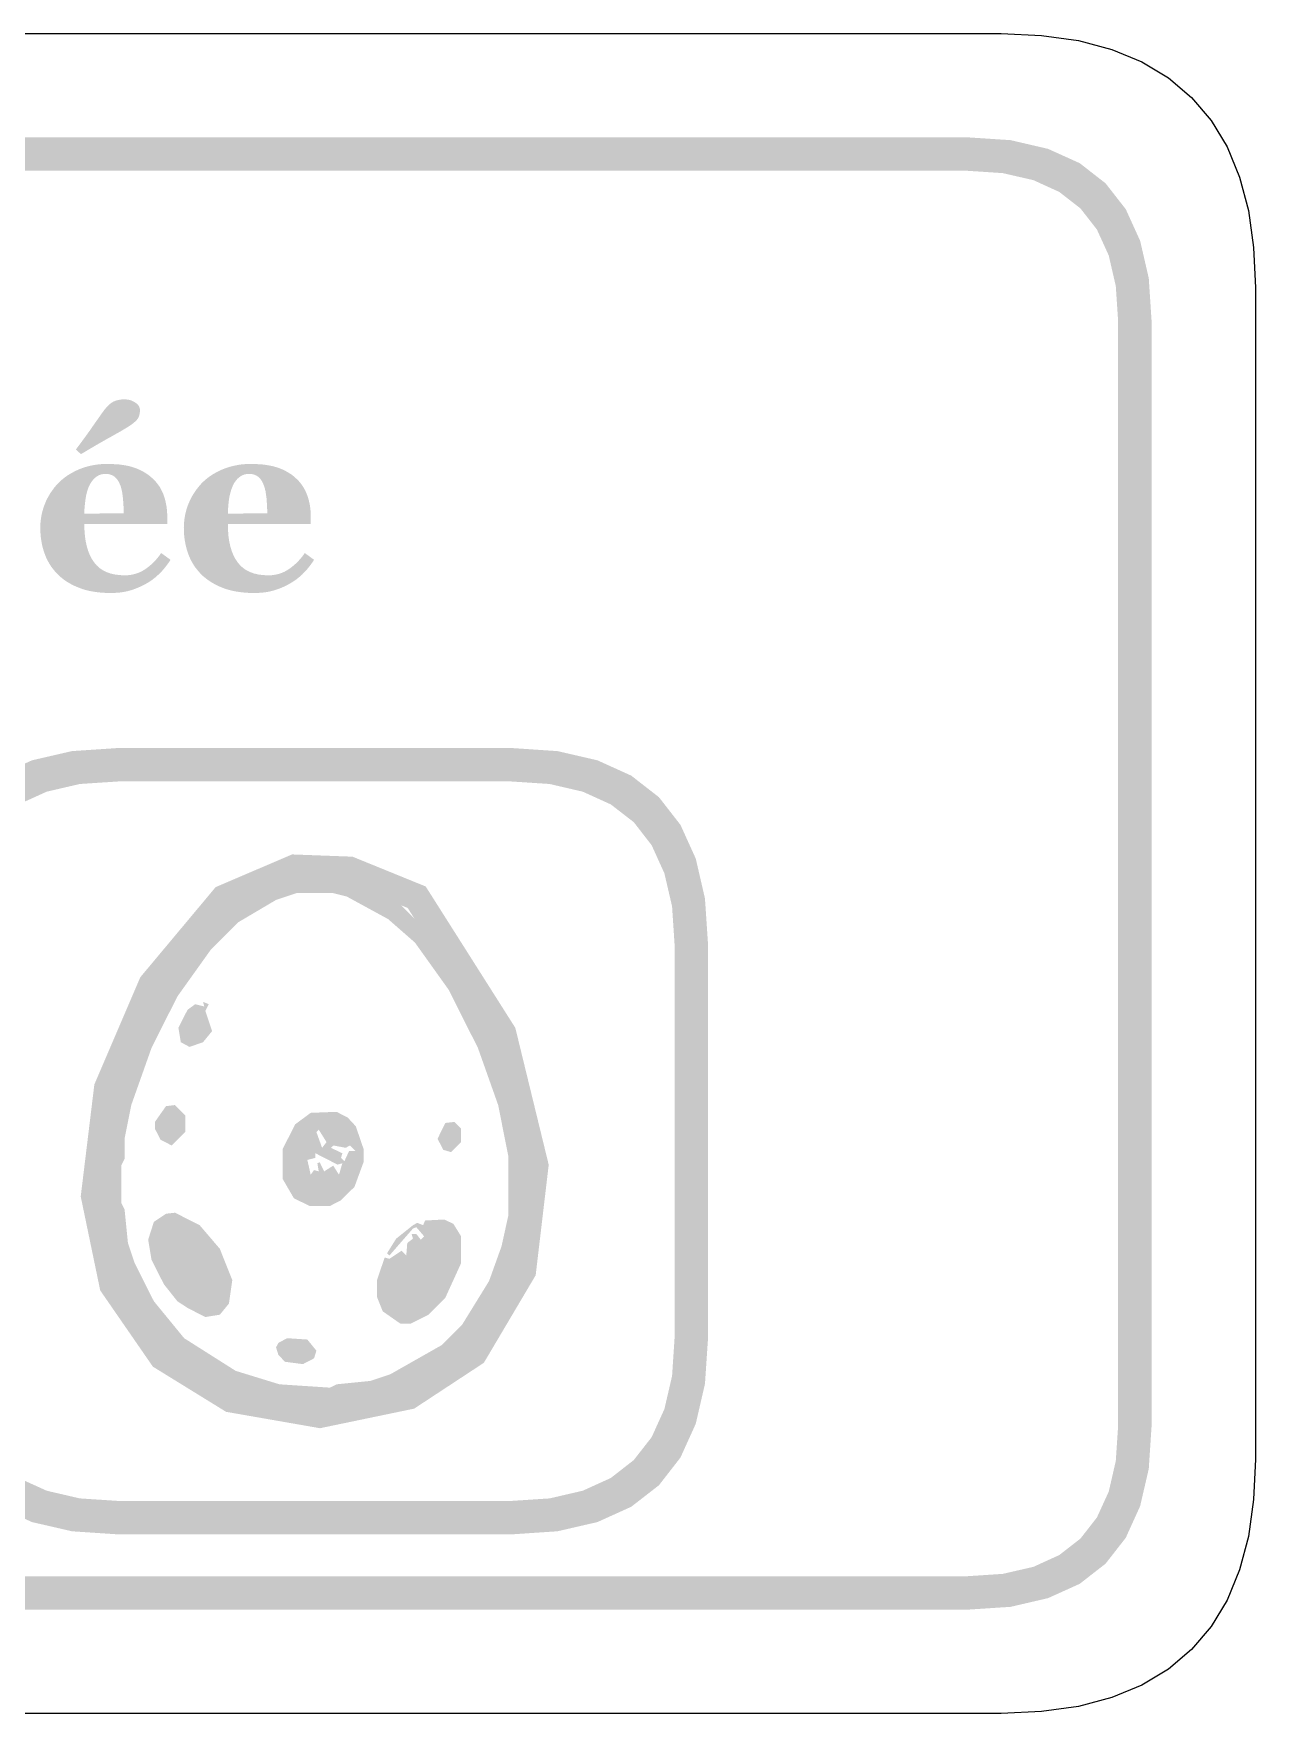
# Model space of a CAD drawing. Header units: millimetres. Extents: x 4 to 272, y 4 to 144.
# Drawn here: x 189.44 to 204.04, y 27.96 to 48.04 of the extents above; entities that cross this region are included whole.
import ezdxf

# ---------------------------------------------------------------- set-up
doc = ezdxf.new("R2010")
doc.units = ezdxf.units.MM
doc.layers.add('CUT', color=1, linetype='Continuous')
doc.layers.add('RASTER', color=7, linetype='Continuous')

msp = doc.modelspace()

# ---------------------------------------------------------------- hatches: boundary and pattern name
at = {"layer": 'RASTER'}
h = msp.add_hatch(color=7, dxfattribs=at)
h.paths.add_polyline_path([(141.2, 44.6), (141.234, 45.116), (141.337, 45.563), (141.509, 45.941), (141.75, 46.25), (142.059, 46.491), (142.438, 46.662), (142.884, 46.766), (143.4, 46.8), (200.6, 46.8), (201.116, 46.766), (201.563, 46.662), (201.941, 46.491), (202.25, 46.25), (202.491, 45.941), (202.663, 45.563), (202.766, 45.116), (202.8, 44.6), (202.8, 31.4), (202.766, 30.884), (202.663, 30.438), (202.491, 30.059), (202.25, 29.75), (201.941, 29.509), (201.563, 29.338), (201.116, 29.234), (200.6, 29.2), (143.4, 29.2), (142.884, 29.234), (142.438, 29.338), (142.059, 29.509), (141.75, 29.75), (141.509, 30.059), (141.337, 30.438), (141.234, 30.884), (141.2, 31.4)])
h.paths.add_polyline_path([(141.6, 44.6), (141.6, 31.4), (141.628, 30.978), (141.712, 30.613), (141.853, 30.303), (142.05, 30.05), (142.303, 29.853), (142.613, 29.712), (142.978, 29.628), (143.4, 29.6), (200.6, 29.6), (201.022, 29.628), (201.388, 29.712), (201.697, 29.853), (201.95, 30.05), (202.147, 30.303), (202.288, 30.612), (202.372, 30.978), (202.4, 31.4), (202.4, 44.6), (202.372, 45.022), (202.288, 45.387), (202.147, 45.697), (201.95, 45.95), (201.697, 46.147), (201.388, 46.288), (201.022, 46.372), (200.6, 46.4), (143.4, 46.4), (142.978, 46.372), (142.613, 46.288), (142.303, 46.147), (142.05, 45.95), (141.853, 45.697), (141.712, 45.387), (141.628, 45.022), (141.6, 44.6)], flags=0)
h = msp.add_hatch(color=7, dxfattribs=at)
h.paths.add_polyline_path([(191.077, 41.75), (191.064, 41.729), (191.05, 41.709), (191.035, 41.689), (191.02, 41.669), (191.004, 41.649), (190.988, 41.63), (190.971, 41.611), (190.953, 41.593), (190.934, 41.574), (190.915, 41.557), (190.896, 41.54), (190.875, 41.524), (190.855, 41.508), (190.833, 41.494), (190.811, 41.479), (190.788, 41.466), (190.764, 41.452), (190.739, 41.44), (190.714, 41.428), (190.689, 41.417), (190.665, 41.407), (190.64, 41.398), (190.615, 41.389), (190.59, 41.382), (190.564, 41.375), (190.538, 41.369), (190.51, 41.364), (190.482, 41.36), (190.452, 41.357), (190.422, 41.355), (190.391, 41.354), (190.359, 41.353), (190.306, 41.354), (190.254, 41.357), (190.205, 41.362), (190.157, 41.369), (190.111, 41.377), (190.067, 41.388), (190.025, 41.4), (189.985, 41.415), (189.946, 41.431), (189.909, 41.448), (189.874, 41.467), (189.841, 41.487), (189.809, 41.508), (189.779, 41.531), (189.751, 41.555), (189.725, 41.58), (189.7, 41.607), (189.677, 41.635), (189.655, 41.663), (189.635, 41.694), (189.617, 41.725), (189.6, 41.757), (189.585, 41.791), (189.572, 41.826), (189.56, 41.861), (189.549, 41.898), (189.541, 41.935), (189.534, 41.973), (189.528, 42.012), (189.524, 42.051), (189.522, 42.091), (189.521, 42.132), (189.522, 42.17), (189.524, 42.206), (189.529, 42.243), (189.535, 42.279), (189.542, 42.314), (189.552, 42.35), (189.563, 42.384), (189.576, 42.419), (189.59, 42.453), (189.606, 42.485), (189.624, 42.517), (189.642, 42.548), (189.663, 42.578), (189.684, 42.607), (189.707, 42.635), (189.732, 42.663), (189.758, 42.688), (189.785, 42.712), (189.814, 42.735), (189.845, 42.757), (189.877, 42.777), (189.911, 42.796), (189.946, 42.814), (189.983, 42.831), (190.022, 42.846), (190.061, 42.859), (190.102, 42.87), (190.144, 42.879), (190.187, 42.887), (190.231, 42.892), (190.276, 42.895), (190.322, 42.896), (190.372, 42.895), (190.42, 42.892), (190.466, 42.889), (190.509, 42.883), (190.55, 42.876), (190.589, 42.868), (190.625, 42.857), (190.659, 42.846), (190.691, 42.833), (190.722, 42.819), (190.752, 42.803), (190.78, 42.786), (190.806, 42.769), (190.831, 42.75), (190.855, 42.729), (190.877, 42.708), (190.898, 42.687), (190.916, 42.664), (190.934, 42.641), (190.95, 42.617), (190.964, 42.592), (190.977, 42.566), (190.989, 42.539), (190.999, 42.511), (191.008, 42.483), (191.016, 42.454), (191.022, 42.424), (191.028, 42.395), (191.032, 42.365), (191.035, 42.335), (191.037, 42.304), (191.037, 42.273), (191.037, 42.178), (190.047, 42.178), (190.049, 42.105), (190.054, 42.037), (190.063, 41.973), (190.076, 41.913), (190.092, 41.859), (190.112, 41.808), (190.135, 41.762), (190.163, 41.721), (190.194, 41.684), (190.229, 41.652), (190.269, 41.625), (190.312, 41.603), (190.36, 41.586), (190.413, 41.574), (190.469, 41.567), (190.53, 41.564), (190.564, 41.565), (190.597, 41.569), (190.63, 41.575), (190.661, 41.583), (190.692, 41.594), (190.721, 41.606), (190.75, 41.622), (190.778, 41.64), (190.805, 41.659), (190.831, 41.68), (190.856, 41.702), (190.88, 41.725), (190.903, 41.75), (190.924, 41.775), (190.945, 41.802), (190.965, 41.831)])
h.paths.add_polyline_path([(190.517, 42.307), (190.517, 42.329), (190.517, 42.351), (190.516, 42.373), (190.515, 42.396), (190.514, 42.418), (190.512, 42.441), (190.51, 42.464), (190.508, 42.487), (190.506, 42.509), (190.503, 42.531), (190.5, 42.551), (190.496, 42.571), (190.492, 42.589), (190.488, 42.606), (190.483, 42.623), (190.478, 42.638), (190.471, 42.654), (190.464, 42.67), (190.456, 42.685), (190.448, 42.698), (190.439, 42.711), (190.43, 42.722), (190.42, 42.732), (190.409, 42.742), (190.398, 42.75), (190.386, 42.757), (190.374, 42.763), (190.361, 42.768), (190.347, 42.772), (190.332, 42.775), (190.316, 42.776), (190.3, 42.777), (190.273, 42.775), (190.247, 42.77), (190.222, 42.761), (190.199, 42.748), (190.177, 42.732), (190.157, 42.713), (190.138, 42.689), (190.12, 42.663), (190.104, 42.632), (190.09, 42.597), (190.078, 42.558), (190.068, 42.515), (190.06, 42.468), (190.054, 42.416), (190.049, 42.361), (190.047, 42.301)], flags=0)
h.paths.add_polyline_path([(190.712, 43.539), (190.711, 43.523), (190.71, 43.507), (190.708, 43.493), (190.704, 43.479), (190.7, 43.466), (190.695, 43.454), (190.689, 43.443), (190.682, 43.432), (190.674, 43.422), (190.665, 43.412), (190.654, 43.402), (190.643, 43.392), (190.63, 43.381), (190.617, 43.371), (190.602, 43.36), (190.586, 43.35), (190.567, 43.337), (190.545, 43.324), (190.52, 43.309), (190.493, 43.293), (190.464, 43.276), (190.431, 43.258), (190.396, 43.238), (190.359, 43.217), (190.319, 43.195), (190.279, 43.172), (190.237, 43.148), (190.193, 43.123), (190.149, 43.097), (190.103, 43.07), (190.056, 43.042), (190.007, 43.013), (189.946, 43.068), (189.977, 43.11), (190.007, 43.15), (190.034, 43.187), (190.06, 43.222), (190.084, 43.256), (190.106, 43.286), (190.127, 43.315), (190.145, 43.342), (190.162, 43.367), (190.179, 43.391), (190.195, 43.414), (190.211, 43.436), (190.225, 43.457), (190.24, 43.477), (190.253, 43.497), (190.267, 43.515), (190.282, 43.537), (190.298, 43.556), (190.313, 43.574), (190.328, 43.59), (190.343, 43.604), (190.358, 43.617), (190.372, 43.627), (190.387, 43.636), (190.401, 43.643), (190.417, 43.65), (190.433, 43.655), (190.451, 43.66), (190.469, 43.663), (190.488, 43.666), (190.508, 43.667), (190.529, 43.668), (190.546, 43.667), (190.563, 43.665), (190.58, 43.662), (190.596, 43.658), (190.611, 43.653), (190.626, 43.646), (190.641, 43.638), (190.656, 43.629), (190.669, 43.62), (190.68, 43.61), (190.69, 43.599), (190.698, 43.588), (190.704, 43.576), (190.708, 43.564), (190.711, 43.552), (190.712, 43.539)])
h = msp.add_hatch(color=7, dxfattribs=at)
h.paths.add_polyline_path([(192.792, 41.75), (192.779, 41.729), (192.765, 41.709), (192.751, 41.689), (192.735, 41.669), (192.72, 41.649), (192.703, 41.63), (192.686, 41.611), (192.668, 41.593), (192.65, 41.574), (192.631, 41.557), (192.611, 41.54), (192.591, 41.524), (192.57, 41.508), (192.548, 41.494), (192.526, 41.479), (192.503, 41.466), (192.479, 41.452), (192.454, 41.44), (192.43, 41.428), (192.405, 41.417), (192.38, 41.407), (192.355, 41.398), (192.33, 41.389), (192.305, 41.382), (192.279, 41.375), (192.253, 41.369), (192.225, 41.364), (192.197, 41.36), (192.168, 41.357), (192.138, 41.355), (192.106, 41.354), (192.074, 41.353), (192.021, 41.354), (191.97, 41.357), (191.92, 41.362), (191.872, 41.369), (191.826, 41.377), (191.782, 41.388), (191.74, 41.4), (191.7, 41.415), (191.661, 41.431), (191.625, 41.448), (191.59, 41.467), (191.556, 41.487), (191.525, 41.508), (191.495, 41.531), (191.466, 41.555), (191.44, 41.58), (191.415, 41.607), (191.392, 41.635), (191.37, 41.663), (191.35, 41.694), (191.332, 41.725), (191.315, 41.757), (191.3, 41.791), (191.287, 41.826), (191.275, 41.861), (191.265, 41.898), (191.256, 41.935), (191.249, 41.973), (191.243, 42.012), (191.239, 42.051), (191.237, 42.091), (191.236, 42.132), (191.237, 42.17), (191.24, 42.206), (191.244, 42.243), (191.25, 42.279), (191.258, 42.314), (191.267, 42.35), (191.278, 42.384), (191.291, 42.419), (191.306, 42.453), (191.322, 42.485), (191.339, 42.517), (191.358, 42.548), (191.378, 42.578), (191.4, 42.607), (191.423, 42.635), (191.447, 42.663), (191.473, 42.688), (191.5, 42.712), (191.529, 42.735), (191.56, 42.757), (191.592, 42.777), (191.626, 42.796), (191.661, 42.814), (191.698, 42.831), (191.737, 42.846), (191.777, 42.859), (191.817, 42.87), (191.859, 42.879), (191.902, 42.887), (191.946, 42.892), (191.991, 42.895), (192.038, 42.896), (192.088, 42.895), (192.136, 42.892), (192.181, 42.889), (192.224, 42.883), (192.265, 42.876), (192.304, 42.868), (192.34, 42.857), (192.375, 42.846), (192.407, 42.833), (192.438, 42.819), (192.467, 42.803), (192.495, 42.786), (192.522, 42.769), (192.547, 42.75), (192.57, 42.729), (192.593, 42.708), (192.613, 42.687), (192.632, 42.664), (192.649, 42.641), (192.665, 42.617), (192.679, 42.592), (192.692, 42.566), (192.704, 42.539), (192.714, 42.511), (192.723, 42.483), (192.731, 42.454), (192.738, 42.424), (192.743, 42.395), (192.747, 42.365), (192.75, 42.335), (192.752, 42.304), (192.752, 42.273), (192.752, 42.178), (191.762, 42.178), (191.764, 42.105), (191.769, 42.037), (191.778, 41.973), (191.791, 41.913), (191.807, 41.859), (191.827, 41.808), (191.851, 41.762), (191.878, 41.721), (191.909, 41.684), (191.944, 41.652), (191.984, 41.625), (192.028, 41.603), (192.076, 41.586), (192.128, 41.574), (192.185, 41.567), (192.246, 41.564), (192.28, 41.565), (192.313, 41.569), (192.345, 41.575), (192.376, 41.583), (192.407, 41.594), (192.436, 41.606), (192.465, 41.622), (192.493, 41.64), (192.52, 41.659), (192.546, 41.68), (192.571, 41.702), (192.595, 41.725), (192.618, 41.75), (192.64, 41.775), (192.661, 41.802), (192.681, 41.831)])
h.paths.add_polyline_path([(192.232, 42.307), (192.232, 42.329), (192.232, 42.351), (192.231, 42.373), (192.23, 42.396), (192.229, 42.418), (192.227, 42.441), (192.226, 42.464), (192.224, 42.487), (192.221, 42.509), (192.218, 42.531), (192.215, 42.551), (192.212, 42.571), (192.207, 42.589), (192.203, 42.606), (192.198, 42.623), (192.193, 42.638), (192.186, 42.654), (192.179, 42.67), (192.172, 42.685), (192.163, 42.698), (192.155, 42.711), (192.145, 42.722), (192.135, 42.732), (192.125, 42.742), (192.114, 42.75), (192.102, 42.757), (192.089, 42.763), (192.076, 42.768), (192.062, 42.772), (192.047, 42.775), (192.032, 42.776), (192.016, 42.777), (191.988, 42.775), (191.962, 42.77), (191.937, 42.761), (191.914, 42.748), (191.892, 42.732), (191.872, 42.713), (191.853, 42.689), (191.835, 42.663), (191.82, 42.632), (191.806, 42.597), (191.794, 42.558), (191.783, 42.515), (191.775, 42.468), (191.769, 42.416), (191.765, 42.361), (191.762, 42.301)], flags=0)
h = msp.add_hatch(color=7, dxfattribs=at)
h.paths.add_polyline_path([(188.1, 37.15), (188.137, 37.701), (188.247, 38.178), (188.43, 38.582), (188.688, 38.912), (189.018, 39.17), (189.422, 39.353), (189.899, 39.463), (190.45, 39.5), (195.15, 39.5), (195.701, 39.463), (196.178, 39.353), (196.582, 39.17), (196.913, 38.912), (197.17, 38.582), (197.353, 38.178), (197.463, 37.701), (197.5, 37.15), (197.5, 32.45), (197.463, 31.899), (197.353, 31.422), (197.17, 31.018), (196.913, 30.687), (196.582, 30.43), (196.178, 30.247), (195.701, 30.137), (195.15, 30.1), (190.45, 30.1), (189.899, 30.137), (189.422, 30.247), (189.018, 30.43), (188.687, 30.688), (188.43, 31.018), (188.247, 31.422), (188.137, 31.899), (188.1, 32.45)])
h.paths.add_polyline_path([(188.5, 37.15), (188.5, 32.45), (188.53, 31.993), (188.622, 31.597), (188.774, 31.262), (188.987, 30.988), (189.262, 30.774), (189.597, 30.622), (189.993, 30.53), (190.45, 30.5), (195.15, 30.5), (195.607, 30.53), (196.003, 30.622), (196.338, 30.774), (196.612, 30.988), (196.826, 31.262), (196.978, 31.597), (197.07, 31.993), (197.1, 32.45), (197.1, 37.15), (197.07, 37.607), (196.978, 38.003), (196.826, 38.338), (196.613, 38.613), (196.338, 38.826), (196.003, 38.978), (195.607, 39.07), (195.15, 39.1), (190.45, 39.1), (189.993, 39.07), (189.597, 38.978), (189.262, 38.826), (188.987, 38.613), (188.774, 38.338), (188.622, 38.003), (188.53, 37.607), (188.5, 37.15)], flags=0)
h = msp.add_hatch(color=7, dxfattribs=at)
h.paths.add_polyline_path([(192.529, 38.228), (193.252, 38.201), (194.126, 37.845), (195.197, 36.155), (195.596, 34.518), (195.44, 33.197), (194.821, 32.151), (193.988, 31.603), (192.863, 31.369), (191.741, 31.565), (190.866, 32.105), (190.237, 33.016), (190.004, 34.139), (190.167, 35.479), (190.716, 36.76), (191.616, 37.837)])
h.paths.add_polyline_path([(192.589, 37.905), (191.812, 37.573), (190.992, 36.591), (190.479, 35.395), (190.328, 34.153), (190.537, 33.144), (191.091, 32.342), (191.857, 31.869), (192.858, 31.695), (193.864, 31.904), (194.583, 32.377), (195.13, 33.301), (195.272, 34.498), (194.899, 36.029), (193.911, 37.588), (193.184, 37.883), (192.589, 37.905)], flags=0)
h = msp.add_hatch(color=7, dxfattribs=at)
h.paths.add_polyline_path([(192.51, 37.954), (193.102, 37.966), (193.343, 37.885), (193.837, 37.616), (194.28, 37.174), (194.561, 36.772), (194.871, 36.197), (195.152, 35.473), (195.313, 34.789), (195.313, 33.824), (195.273, 33.623), (195.072, 33.02), (194.883, 32.686), (194.4, 32.163), (194.159, 32.002), (193.785, 31.813), (193.182, 31.653), (192.458, 31.653), (192.257, 31.693), (191.775, 31.854), (191.36, 32.083), (190.999, 32.364), (190.757, 32.646), (190.407, 33.342), (190.287, 33.824), (190.287, 34.709), (190.327, 34.789), (190.367, 35.191), (190.488, 35.593), (190.838, 36.41), (191.159, 36.932), (191.602, 37.455), (192.044, 37.777)])
h.paths.add_polyline_path([(192.579, 37.765), (192.338, 37.684), (191.883, 37.415), (191.561, 37.093), (191.159, 36.53), (190.85, 35.915), (190.608, 35.232), (190.528, 34.829), (190.528, 34.588), (190.488, 34.508), (190.488, 34.065), (190.528, 33.985), (190.568, 33.583), (190.649, 33.342), (190.878, 32.887), (191.24, 32.445), (191.855, 32.055), (192.378, 31.894), (192.981, 31.854), (193.061, 31.894), (193.463, 31.934), (193.705, 32.015), (194.32, 32.364), (194.561, 32.606), (194.883, 33.128), (195.032, 33.543), (195.112, 33.905), (195.112, 34.628), (194.992, 35.232), (194.75, 35.915), (194.4, 36.611), (193.998, 37.174), (193.677, 37.455), (193.182, 37.725), (193.021, 37.765)], flags=0)
h.paths.add_polyline_path([(191.465, 36.466), (191.533, 36.438), (191.493, 36.357), (191.574, 36.116), (191.465, 35.983), (191.304, 35.927), (191.2, 35.983), (191.171, 36.156), (191.28, 36.37), (191.372, 36.438), (191.481, 36.41)], flags=0)
h.paths.add_polyline_path([(191.023, 35.219), (191.131, 35.232), (191.252, 35.111), (191.252, 34.91), (191.091, 34.749), (190.958, 34.817), (190.89, 34.95), (190.89, 35.03)], flags=0)
h.paths.add_polyline_path([(192.752, 35.139), (193.061, 35.151), (193.194, 35.083), (193.291, 34.978), (193.383, 34.709), (193.383, 34.548), (193.275, 34.254), (193.114, 34.094), (192.981, 34.025), (192.74, 34.025), (192.551, 34.118), (192.418, 34.347), (192.418, 34.709), (192.567, 35.002)], flags=0)
h.paths.add_polyline_path([(194.36, 35.018), (194.469, 35.03), (194.549, 34.95), (194.549, 34.789), (194.429, 34.669), (194.336, 34.697), (194.268, 34.829)], flags=0)
h.paths.add_polyline_path([(192.848, 34.938), (192.82, 34.91), (192.888, 34.721), (192.941, 34.789)], flags=0)
h.paths.add_polyline_path([(193.021, 34.749), (192.993, 34.721), (193.13, 34.656), (193.114, 34.6), (193.154, 34.56), (193.21, 34.681), (193.291, 34.681), (193.222, 34.749), (193.17, 34.721)], flags=0)
h.paths.add_polyline_path([(192.808, 34.656), (192.808, 34.6), (192.712, 34.576), (192.752, 34.399), (192.792, 34.455), (192.848, 34.439), (192.832, 34.536), (192.86, 34.548), (192.913, 34.439), (193.021, 34.508), (193.09, 34.399), (193.13, 34.536), (193.073, 34.52)], flags=0)
h.paths.add_polyline_path([(191.023, 33.933), (191.131, 33.945), (191.425, 33.796), (191.666, 33.514), (191.815, 33.14), (191.775, 32.859), (191.666, 32.726), (191.493, 32.698), (191.28, 32.807), (191.159, 32.887), (190.999, 33.088), (190.85, 33.382), (190.81, 33.623), (190.878, 33.836)], flags=0)
h.paths.add_polyline_path([(194.119, 33.852), (194.348, 33.864), (194.457, 33.812), (194.549, 33.663), (194.549, 33.342), (194.36, 32.927), (194.159, 32.726), (193.946, 32.618), (193.825, 32.618), (193.612, 32.767), (193.544, 32.939), (193.544, 33.14), (193.636, 33.41), (193.693, 33.394), (193.837, 33.49), (193.894, 33.434), (193.906, 33.583), (193.974, 33.635), (193.958, 33.691), (194.014, 33.691), (194.067, 33.623), (194.107, 33.663), (194.014, 33.772), (193.974, 33.756), (193.693, 33.434), (193.665, 33.462), (193.773, 33.635), (193.974, 33.796), (194.026, 33.824), (194.095, 33.796)], flags=0)
h.paths.add_polyline_path([(192.47, 32.445), (192.712, 32.429), (192.82, 32.296), (192.792, 32.204), (192.659, 32.135), (192.446, 32.163), (192.366, 32.244), (192.338, 32.336), (192.366, 32.389)], flags=0)

# ---------------------------------------------------------------- linework, layer by layer
at = {"layer": 'CUT'}
msp.add_lwpolyline([(142.999, 48.04), (201.001, 48.04), (201.483, 48.019), (201.925, 47.956), (202.325, 47.851), (202.685, 47.703), (203.003, 47.512), (203.278, 47.278), (203.512, 47.003), (203.703, 46.685), (203.851, 46.325), (203.956, 45.925), (204.019, 45.483), (204.04, 45.001), (204.04, 30.999), (204.019, 30.517), (203.956, 30.075), (203.851, 29.675), (203.703, 29.315), (203.512, 28.997), (203.278, 28.722), (203.003, 28.488), (202.685, 28.297), (202.325, 28.149), (201.925, 28.044), (201.483, 27.981), (201.001, 27.96), (142.999, 27.96)], dxfattribs=at)

doc.saveas('drawing.dxf')
